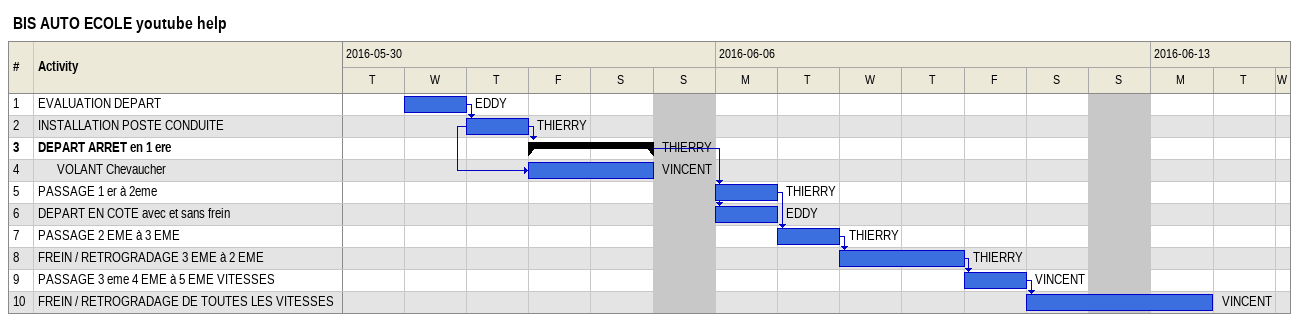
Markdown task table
BIS AUTO ECOLE youtube help

| ID | Level | Task | Start | Finish | Predecessors | Resources |
|---|---|---|---|---|---|---|
| 1 | 1 | EVALUATION DEPART | 2016-06-01 | 2016-06-01 |  | EDDY |
| 2 | 1 | INSTALLATION POSTE CONDUITE | 2016-06-02 | 2016-06-02 | 1 | THIERRY |
| 3 | 1 | **DEPART ARRET en 1 ere** | 2016-06-03 | 2016-06-04 | 2 | THIERRY |
| 4 | 2 | VOLANT Chevaucher | 2016-06-03 | 2016-06-04 | 2SS | VINCENT |
| 5 | 1 | PASSAGE 1 er à 2eme | 2016-06-06 | 2016-06-06 | 3 | THIERRY |
| 6 | 1 | DEPART EN COTE avec et sans frein | 2016-06-06 | 2016-06-06 | 3 | EDDY |
| 7 | 1 | PASSAGE 2 EME à 3 EME | 2016-06-07 | 2016-06-07 | 5 | THIERRY |
| 8 | 1 | FREIN / RETROGRADAGE 3 EME à 2 EME | 2016-06-08 | 2016-06-09 | 7 | THIERRY |
| 9 | 1 | PASSAGE 3 eme 4 EME à 5 EME VITESSES | 2016-06-10 | 2016-06-10 | 8 | VINCENT |
| 10 | 1 | FREIN / RETROGRADAGE DE TOUTES LES VITESSES | 2016-06-11 | 2016-06-13 | 9 | VINCENT |
